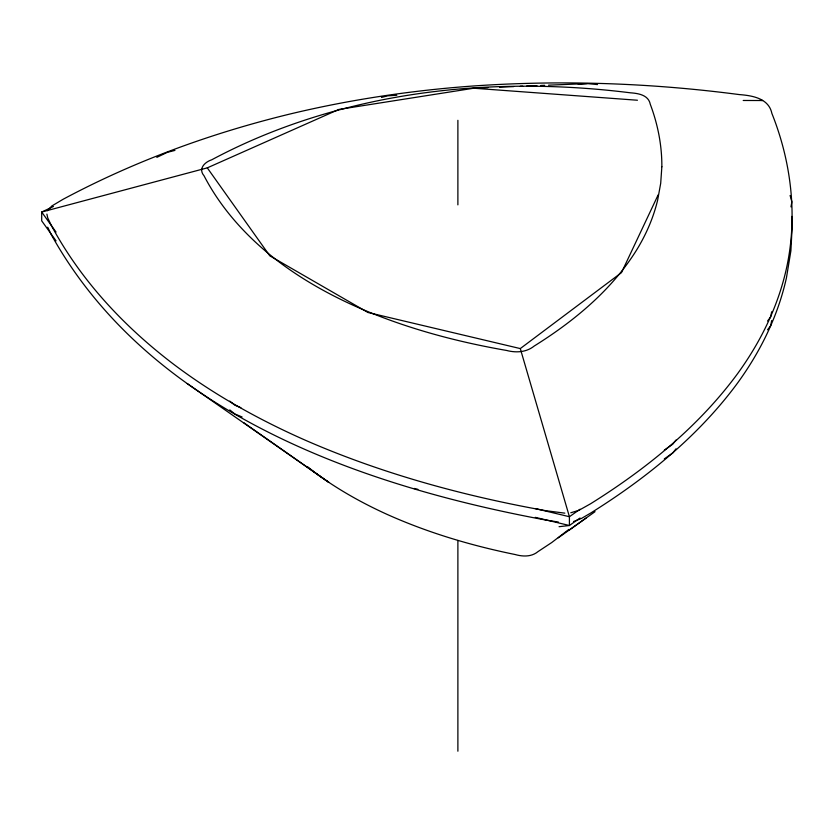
<?xml version="1.0" encoding="UTF-8"?>
<svg xmlns="http://www.w3.org/2000/svg" width="834" height="834" viewBox="0 0 834 834"><rect width="100%" height="100%" fill="white"/><g stroke="black" fill="none" stroke-linecap="round" stroke-linejoin="round"><path stroke-width="1.25" d="M771.659 311.791L770.71 316.91L767.551 321.017M790.966 206.874L791.904 201.755L790.1 195.5M771.659 320.579L770.71 325.698L767.551 329.805M658.224 194.739L621.486 272.635L520.291 348.581L367.95 312.489L269.789 255.819L207.28 167.863L41.7 212.044L41.7 220.833L56.045 240.87M47.548 210.689L51.781 206.008L63.092 199.284C134.097 161.306 210.251 133.523 288.397 114.404A703.02 405.887 0 0 1 470.689 86.173C560.187 79.772 650.28 82.91 739.237 94.576C752.205 95.556 768.781 98.245 771.888 113.434C791.435 162.338 797.846 216.798 786.441 268.475A703.02 405.887 0 0 1 737.548 373.715C698.371 426.883 646.225 468.979 590.535 503.799L578.879 510.325L570.779 512.774M675.988 440.05L672.829 444.147L664.302 450.131M675.988 448.828L672.829 452.935L664.302 458.919M568.871 529.402L551.733 542.538L538.024 551.597C531.55 556.987 522.876 556.716 515.183 554.537C471.523 545.644 428.54 532.905 387.82 514.714A419.46 242.173 0 0 1 315.346 472.878L307.319 466.56M569.268 530.038L586.135 518.018M558.248 537.847L595.049 511.669M580.068 509.23L569.413 516.715L535.324 508.573M580.068 518.018L569.413 525.503L559.061 526.702M53.449 206.467L41.7 212.044L56.045 232.081M156.813 157.355L167.384 152.33L174.942 150.401M207.28 167.863L338.833 109.442L473.733 88.227L637.437 100.236M573.552 521.552L581.475 518.435L590.535 513.15C646.225 478.33 698.371 436.234 737.548 383.067A703.02 405.887 0 0 0 786.441 277.826L790.893 250.825L792.3 223.971L791.883 216.413M381.472 97.432L387.768 95.816L396.828 95.264M578.16 84.14L587.23 83.588L597.54 84.578M480.186 87.966L487.921 87.653M499.535 87.174L513.713 86.59M520.166 86.329L522.741 86.225M526.619 86.069L536.929 85.641M540.797 85.485L544.675 85.329M548.543 85.172L587.23 83.588M743.209 100.476L762.568 100.528L759.982 100.278M564.847 513.15L545.905 510.71C463.756 496.001 382.681 473.868 306.057 440.54A702.092 405.355 0 0 1 172.659 363.52C123.547 326.021 80.377 279.786 51.124 225.044L47.726 217.872L46.892 214.109M558.332 522.021L545.905 520.062C357.88 485.127 149.422 411.277 51.124 234.396L47.726 227.223M414.123 488.443L417.907 489.339M535.324 517.361L569.413 525.503L569.413 516.715L520.291 348.581M240.87 407.69L234.854 405.199L229.777 401.123M242.079 416.979L234.854 413.987L229.777 409.911M187.264 383.577L328.763 482.292L243.789 422.713M457.887 120.315L457.887 204.872M457.887 540.474L457.887 751.205M661.852 166.748L660.695 183.344L657.661 200.024A439.539 253.765 0 0 1 636.999 249.387C611.885 289.93 574.292 320.996 534.229 346.027C526.379 352.386 516.038 352.938 506.592 350.457C456.135 341.679 406.294 328.315 359.214 307.954A421.118 243.132 0 0 1 277.639 260.865C247.698 237.878 221.5 209.428 204.038 175.776C197.939 168.812 204.789 162.046 211.7 159.815C264.107 131.741 320.923 112.402 379.095 100.487A439.539 253.765 0 0 1 464.58 88.55C519.791 84.297 575.397 85.892 630.337 92.803C638.271 93.356 648.539 94.94 650.301 104.333C657.807 124.256 661.977 145.429 661.852 166.748"/></g></svg>
